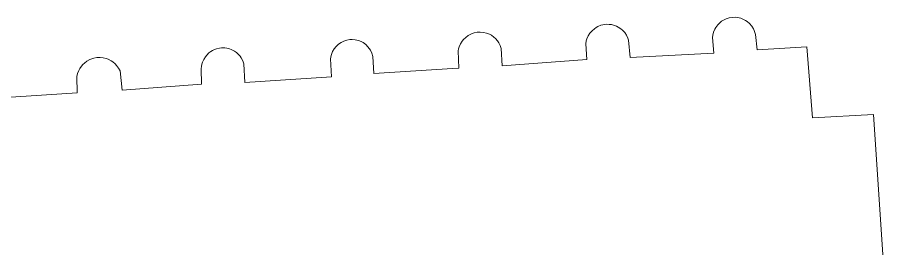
# Model space of a CAD drawing. Header units: millimetres. Extents: x 833924389 to 835767163, y 817400000 to 818811854.
# Drawn here: x 835608799 to 835690738, y 818115523 to 818138014 of the extents above; entities that cross this region are included whole.
import ezdxf

# ---------------------------------------------------------------- set-up
doc = ezdxf.new("R2010")
doc.units = ezdxf.units.MM
doc.header["$LTSCALE"] = 10
doc.header["$MEASUREMENT"] = 0
doc.layers.add('01_Base_Plan', color=5, linetype='Continuous', lineweight=5)

msp = doc.modelspace()

# ---------------------------------------------------------------- linework, layer by layer
at = {"layer": '01_Base_Plan', "linetype": 'Continuous', "flags": 128}
msp.add_lwpolyline([(835690738, 818115523), (835690736, 818115554), (835689875, 818128818), (835684078, 818128500), (835683543, 818135223), (835678840, 818134941), (835678695, 818136387), (835678582, 818136750), (835678496, 818136932), (835678336, 818137184), (835678141, 818137412), (835677914, 818137607), (835677746, 818137719), (835677570, 818137814), (835677293, 818137924), (835677000, 818137992), (835676801, 818138014), (835676504, 818138010), (835676207, 818137961), (835675922, 818137871), (835675738, 818137789), (835675484, 818137633), (835675254, 818137441), (835675113, 818137295), (835674938, 818137055), (835674840, 818136879), (835674727, 818136604), (835674652, 818136312), (835674629, 818136113), (835674746, 818134617), (835666813, 818134199), (835666672, 818135861), (835666605, 818136051), (835666477, 818136320), (835666309, 818136566), (835666105, 818136787), (835665953, 818136918), (835665703, 818137084), (835665523, 818137174), (835665336, 818137246), (835665047, 818137318), (835664848, 818137344), (835664551, 818137348), (835664254, 818137305), (835664059, 818137254), (835663781, 818137145), (835663605, 818137047), (835663438, 818136936), (835663215, 818136738), (835663020, 818136512), (835662859, 818136258), (835662734, 818135984), (835662676, 818135793), (835662625, 818135498), (835662719, 818134002), (835654707, 818133430), (835654613, 818135055), (835654516, 818135338), (835654383, 818135604), (835654270, 818135770), (835654074, 818135998), (835653926, 818136133), (835653684, 818136307), (835653508, 818136402), (835653227, 818136512), (835652938, 818136582), (835652637, 818136609), (835652340, 818136592), (835652047, 818136533), (835651855, 818136471), (835651672, 818136389), (835651496, 818136291), (835651258, 818136115), (835651043, 818135904), (835650918, 818135748), (835650758, 818135494), (835650641, 818135219), (835650582, 818135027), (835650543, 818134830), (835650590, 818133207), (835650000, 818133169), (835642555, 818132686), (835642461, 818134285), (835642359, 818134629), (835642230, 818134898), (835642121, 818135066), (835641996, 818135225), (835641785, 818135434), (835641543, 818135611), (835641367, 818135707), (835641090, 818135818), (835640797, 818135889), (835640500, 818135914), (835640297, 818135906), (835640004, 818135857), (835639719, 818135766), (835639449, 818135633), (835639203, 818135461), (835638984, 818135256), (835638801, 818135020), (835638652, 818134760), (835638574, 818134574), (835638516, 818134383), (835638465, 818134088), (835638535, 818132387), (835630348, 818131840), (835630254, 818133621), (835630148, 818133902), (835630008, 818134168), (835629891, 818134330), (835629691, 818134553), (835629539, 818134684), (835629375, 818134799), (835629113, 818134941), (835628832, 818135043), (835628637, 818135088), (835628438, 818135113), (835628137, 818135117), (835627938, 818135094), (835627648, 818135025), (835627461, 818134955), (835627281, 818134867), (835627109, 818134764), (835626949, 818134643), (835626734, 818134436), (835626609, 818134279), (835626449, 818134025), (835626328, 818133752), (835626270, 818133561), (835626230, 818133363), (835626211, 818133164), (835626254, 818131668), (835618730, 818131102), (835618523, 818132945), (835618383, 818133209), (835618203, 818133449), (835618066, 818133596), (835617840, 818133789), (835617672, 818133900), (835617406, 818134037), (835617219, 818134107), (835616926, 818134178), (835616629, 818134207), (835616328, 818134195), (835616035, 818134143), (835615844, 818134084), (835615656, 818134008), (835615395, 818133863), (835615156, 818133684), (835615012, 818133545), (835614879, 818133395), (835614711, 818133148), (835614617, 818132971), (835614508, 818132691), (835614438, 818132400), (835614480, 818130852), (835604262, 818130180)], dxfattribs=at)

doc.saveas('drawing.dxf')
